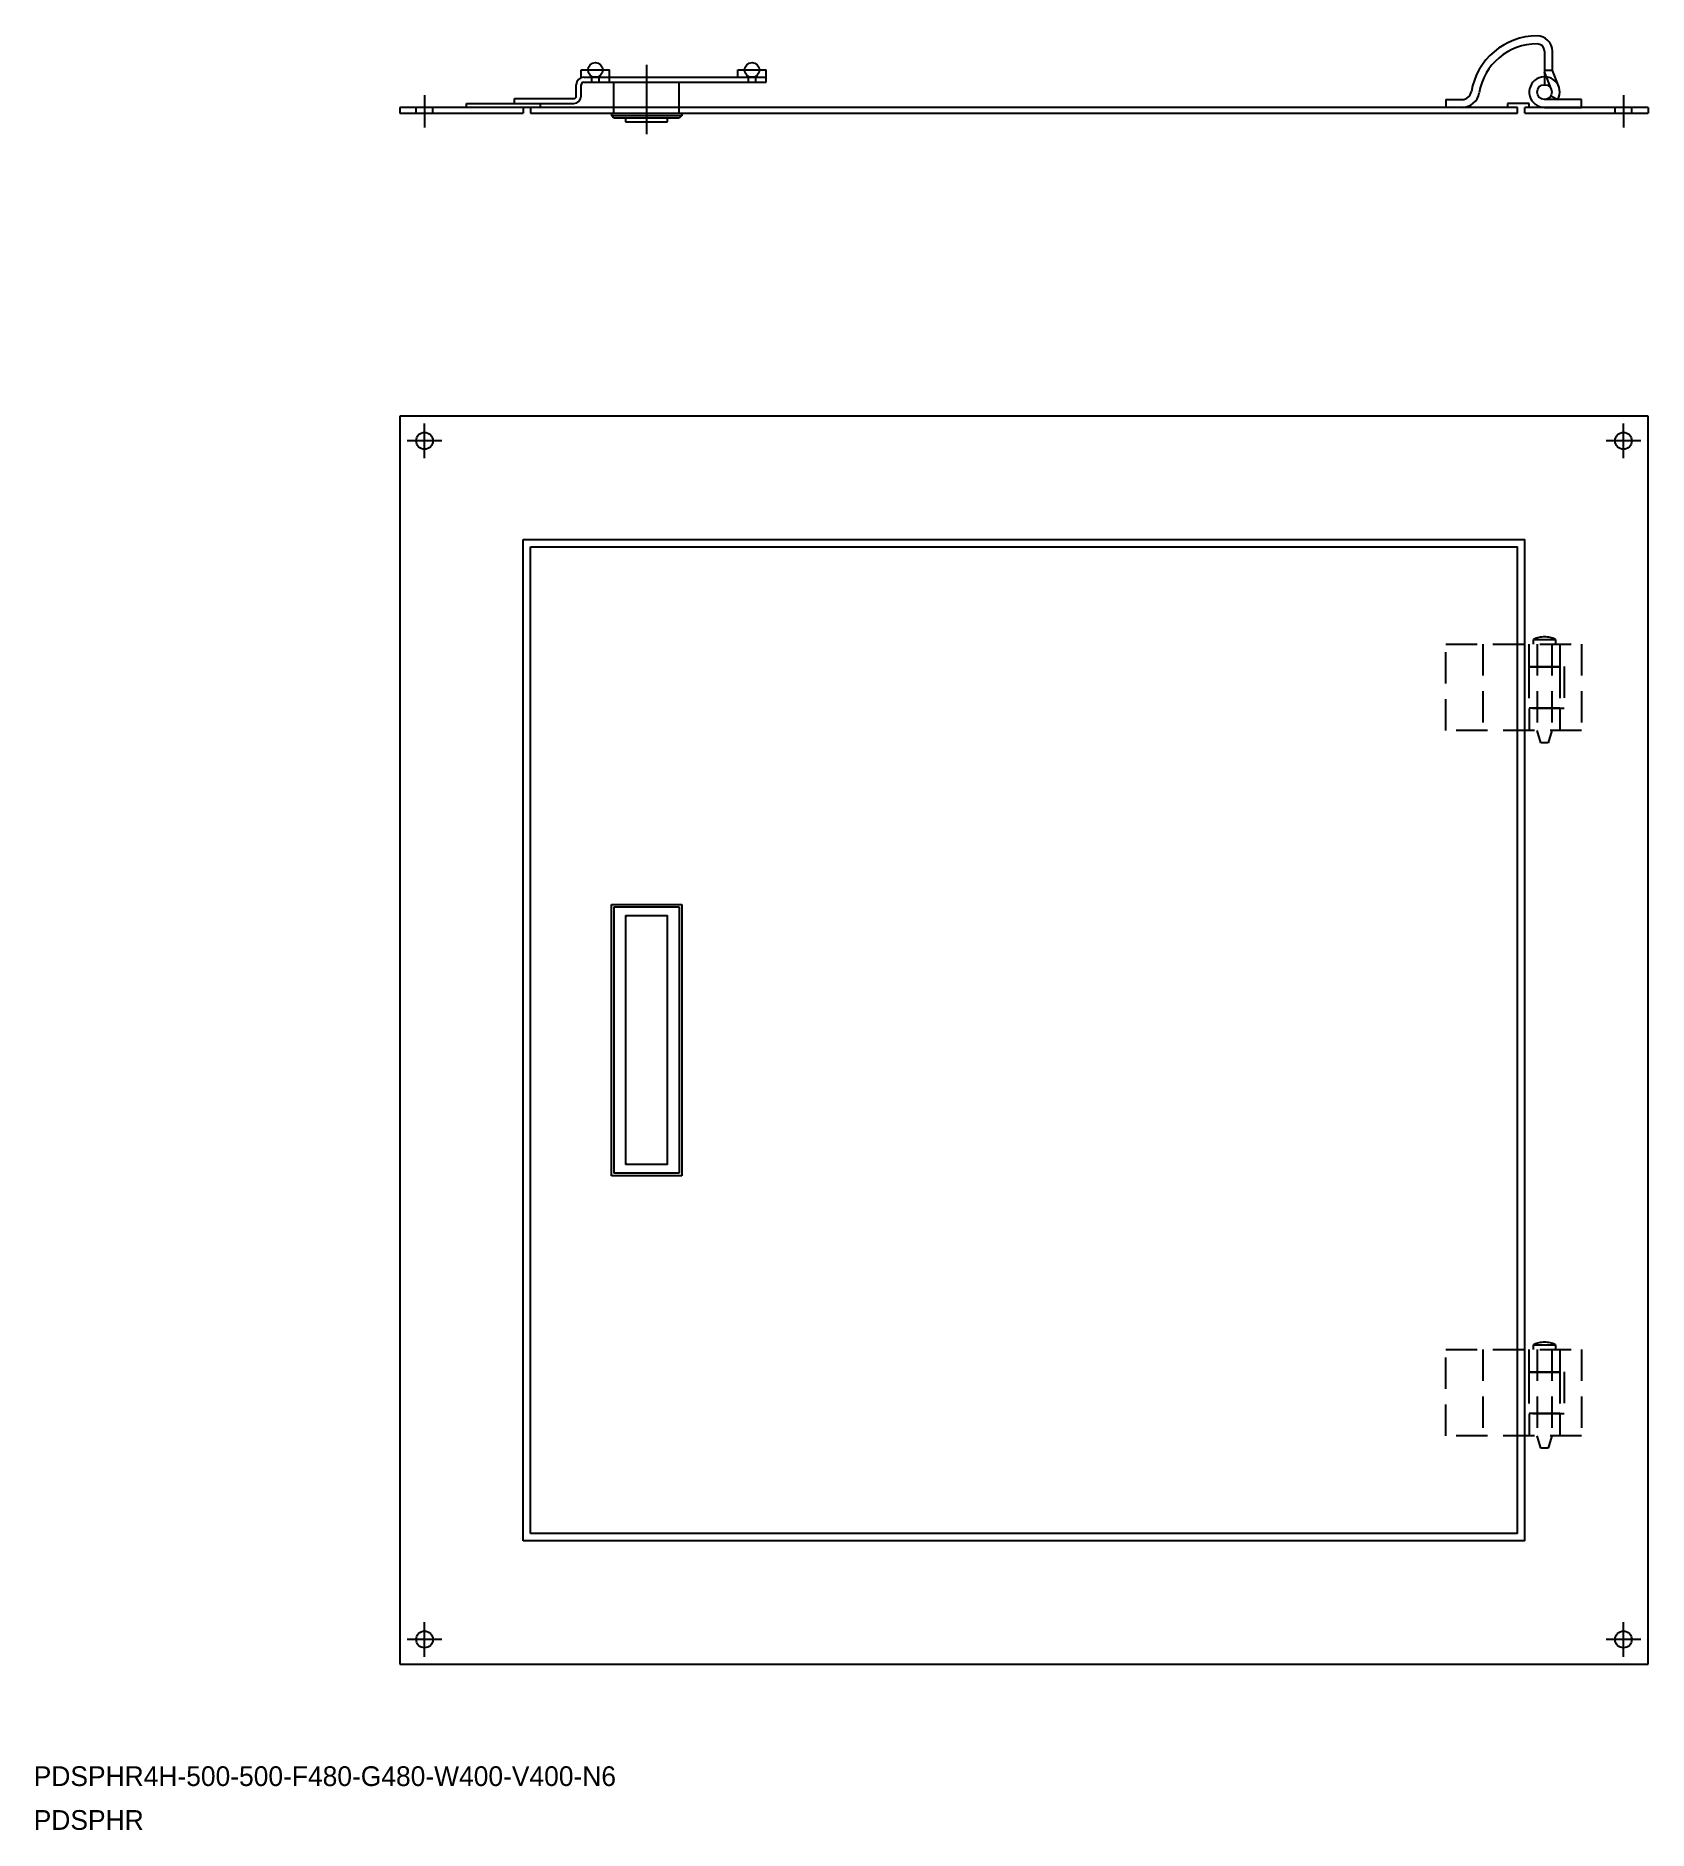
# Model space of a CAD drawing. Extents: x 4 to 657, y -18 to 709.
import ezdxf

# ---------------------------------------------------------------- set-up
doc = ezdxf.new("R2010")
doc.units = 0
doc.linetypes.add('CENTER', pattern=[50.8, 31.75, -6.35, 6.35, -6.35])
doc.linetypes.add('DASHED', pattern=[19.05, 12.7, -6.35])
doc.layers.get('0').update_dxf_attribs({"linetype": 'CONTINUOUS'})
doc.layers.add('CENTER', color=1, linetype='CENTER')

msp = doc.modelspace()

# ---------------------------------------------------------------- linework, layer by layer
at = {"color": 7, "linetype": 'CONTINUOUS'}
for p, q in [((615.2, 703.07), (615.2, 689.47)), ((618.4, 695.27), (618.4, 703.07)), ((224.7, 695.47), (236.2, 695.47)), ((224.7, 692.3), (224.7, 695.47)), ((225.7, 692.47), (299.7, 692.47)), ((228.95, 690.47), (228.95, 692.87)), ((231.95, 690.47), (231.95, 692.87)), ((236.2, 690.47), (236.2, 695.47)), ((288.2, 695.47), (299.7, 695.47)), ((288.2, 692.47), (288.2, 695.47)), ((292.45, 690.47), (292.45, 692.87)), ((295.45, 690.47), (295.45, 692.87)), ((299.7, 690.47), (299.7, 695.47)), ((618.4, 695.27), (615.2, 695.27)), ((617.99, 687.57), (615.2, 694.66)), ((620.97, 688.74), (618.4, 695.27)), ((222.7, 684.87), (222.7, 689.47)), ((224.7, 684.87), (224.7, 689.47)), ((225.7, 690.47), (299.7, 690.47)), ((237.95, 677.97), (237.95, 690.47)), ((264.45, 677.97), (264.45, 690.47)), ((617.82, 685.02), (620.63, 683.47)), ((151.2, 680.27), (151.2, 677.97)), ((204.2, 680.27), (151.2, 680.27)), ((151.2, 677.97), (201.2, 677.97)), ((178.2, 681.87), (221.7, 681.87)), ((178.2, 680.27), (178.2, 681.87)), ((197.7, 681.87), (197.7, 683.87)), ((197.7, 683.87), (221.7, 683.87)), ((201.2, 680.27), (201.2, 677.97)), ((604.2, 680.27), (204.2, 680.27)), ((204.2, 680.27), (204.2, 677.97)), ((204.2, 677.97), (604.2, 677.97)), ((208.2, 680.27), (208.2, 681.87)), ((236.95, 677.97), (236.95, 676.97)), ((237.95, 675.97), (236.95, 676.97)), ((236.95, 676.97), (265.45, 676.97)), ((265.45, 676.97), (264.45, 675.97)), ((265.45, 677.97), (265.45, 676.97)), ((575.2, 683.47), (575.2, 680.27)), ((575.2, 683.47), (581.81, 683.47)), ((600.2, 681.87), (600.2, 680.27)), ((609, 681.87), (600.2, 681.87)), ((604.2, 677.97), (604.2, 680.27)), ((657.2, 680.27), (607.2, 680.27)), ((607.2, 677.97), (607.2, 680.27)), ((607.2, 677.97), (657.2, 677.97)), ((609, 680.27), (609, 681.87)), ((630.2, 683.47), (615.2, 683.47)), ((615.2, 680.27), (630.2, 680.27)), ((630.2, 680.27), (630.2, 683.47)), ((657.2, 680.27), (657.2, 677.97)), ((264.45, 675.97), (237.95, 675.97)), ((242.7, 675.97), (242.7, 674.47)), ((242.7, 674.47), (259.7, 674.47)), ((259.7, 674.47), (259.7, 675.97)), ((657.2, 555.07), (151.2, 555.07)), ((151.2, 555.07), (151.2, 49.07)), ((657.2, 49.07), (657.2, 555.07)), ((201.2, 99.07), (201.2, 505.07)), ((201.2, 505.07), (607.2, 505.07)), ((204.2, 102.07), (204.2, 502.07)), ((204.2, 502.07), (604.2, 502.07)), ((604.2, 102.07), (604.2, 502.07)), ((607.2, 99.07), (607.2, 505.07)), ((236.95, 357.07), (265.45, 357.07)), ((236.95, 247.07), (236.95, 357.07)), ((265.45, 357.07), (265.45, 247.07)), ((237.95, 356.07), (237.95, 248.07)), ((237.95, 356.07), (264.45, 356.07)), ((242.7, 352.57), (242.7, 251.57)), ((242.7, 352.57), (259.7, 352.57)), ((259.7, 251.57), (259.7, 352.57)), ((264.45, 356.07), (264.45, 248.07)), ((264.45, 248.07), (237.95, 248.07)), ((259.7, 251.57), (242.7, 251.57)), ((265.45, 247.07), (236.95, 247.07)), ((604.2, 102.07), (204.2, 102.07)), ((607.2, 99.07), (201.2, 99.07)), ((151.2, 49.07), (657.2, 49.07))]:
    msp.add_line(p, q, dxfattribs=at)
at = {"color": 3, "linetype": 'DASHED'}
for p, q in [((157.8, 677.97), (157.8, 680.27)), ((164.6, 677.97), (164.6, 680.27)), ((643.8, 677.97), (643.8, 680.27)), ((650.6, 677.97), (650.6, 680.27)), ((575.2, 462.57), (630.2, 462.57)), ((575.2, 427.57), (575.2, 462.57)), ((590.2, 462.57), (590.2, 427.57)), ((608.9, 462.57), (608.9, 453.57)), ((610.7, 464.57), (619.7, 464.57)), ((610.7, 462.57), (610.7, 464.57)), ((612.2, 462.57), (612.2, 427.57)), ((618.2, 462.57), (618.2, 427.57)), ((619.7, 464.57), (619.7, 462.57)), ((621.4, 462.57), (621.4, 453.57)), ((630.2, 462.57), (630.2, 427.57)), ((608.9, 453.57), (623.2, 453.57)), ((608.9, 453.47), (608.9, 436.67)), ((608.9, 453.47), (621.4, 453.47)), ((621.4, 453.47), (621.4, 436.67)), ((623.2, 453.57), (623.2, 436.57)), ((621.4, 436.67), (609, 436.67)), ((609, 436.57), (609, 427.57)), ((623.2, 436.57), (609, 436.57)), ((621.4, 436.57), (621.4, 427.57)), ((630.2, 427.57), (575.2, 427.57)), ((613.7, 422.57), (612.2, 427.57)), ((616.7, 422.57), (613.7, 422.57)), ((618.2, 427.57), (616.7, 422.57)), ((575.2, 176.57), (630.2, 176.57)), ((575.2, 141.57), (575.2, 176.57)), ((590.2, 176.57), (590.2, 141.57)), ((608.9, 176.57), (608.9, 167.57)), ((610.7, 178.57), (619.7, 178.57)), ((610.7, 176.57), (610.7, 178.57)), ((612.2, 176.57), (612.2, 141.57)), ((618.2, 176.57), (618.2, 141.57)), ((619.7, 178.57), (619.7, 176.57)), ((621.4, 176.57), (621.4, 167.57)), ((630.2, 176.57), (630.2, 141.57)), ((608.9, 167.57), (623.2, 167.57)), ((608.9, 167.47), (608.9, 150.67)), ((608.9, 167.47), (621.4, 167.47)), ((621.4, 167.47), (621.4, 150.67)), ((623.2, 167.57), (623.2, 150.57)), ((621.4, 150.67), (609, 150.67)), ((609, 150.57), (609, 141.57)), ((623.2, 150.57), (609, 150.57)), ((621.4, 150.57), (621.4, 141.57)), ((630.2, 141.57), (575.2, 141.57)), ((613.7, 136.57), (612.2, 141.57)), ((618.2, 141.57), (616.7, 136.57)), ((616.7, 136.57), (613.7, 136.57))]:
    msp.add_line(p, q, dxfattribs=at)
at = {"color": 7, "linetype": 'CONTINUOUS'}
for centre, radius in [((230.45, 695.47), 3), ((293.95, 695.47), 3), ((615.2, 686.47), 3), ((161.2, 545.07), 3.4), ((647.2, 545.07), 3.4), ((161.2, 59.07), 3.4), ((647.2, 59.07), 3.4)]:
    msp.add_circle(centre, radius, dxfattribs=at)
for centre, radius, start, end in [((612.2, 682.27), 27, 90, 170.65739), ((612.2, 682.27), 23.8, 90, 170.65739), ((612.2, 703.07), 6.2, 0, 90), ((612.2, 703.07), 3, 0, 90), ((225.7, 689.47), 3, 90, 180), ((615.2, 686.47), 6.2, 331.06147, 270), ((221.7, 684.87), 3, 270, 0), ((221.7, 684.87), 1, 270, 0), ((225.7, 689.47), 1, 90, 180), ((581.81, 687.27), 3.8, 270, 350.65739), ((581.81, 687.27), 7, 270, 350.65739)]:
    msp.add_arc(centre, radius, start, end, dxfattribs=at)
at = {"color": 3, "linetype": 'DASHED'}
for centre in [(615.2, 454.95), (615.2, 168.95)]:
    msp.add_arc(centre, 10.63, 64.94239, 115.05762, dxfattribs=at)
at = {"layer": 'CENTER', "color": 1, "linetype": 'CENTER'}
for p, q in [((251.2, 697.47), (251.2, 669.47)), ((161.2, 685.21), (161.2, 672.11)), ((647.2, 685.21), (647.2, 672.11)), ((161.2, 538.07), (161.2, 552.07)), ((647.2, 538.07), (647.2, 552.07)), ((168.2, 545.07), (154.2, 545.07)), ((654.2, 545.07), (640.2, 545.07)), ((161.2, 52.07), (161.2, 66.07)), ((647.2, 52.07), (647.2, 66.07)), ((168.2, 59.07), (154.2, 59.07)), ((654.2, 59.07), (640.2, 59.07))]:
    msp.add_line(p, q, dxfattribs=at)

# ---------------------------------------------------------------- texts
at = {"color": 7, "linetype": 'CONTINUOUS'}
for s, p in [('PDSPHR4H-500-500-F480-G480-W400-V400-N6', (2.75, -0.38)), ('PDSPHR', (2.75, -18.15))]:
    msp.add_text(s, height=8, dxfattribs=at).set_placement(p)

doc.saveas('drawing.dxf')
